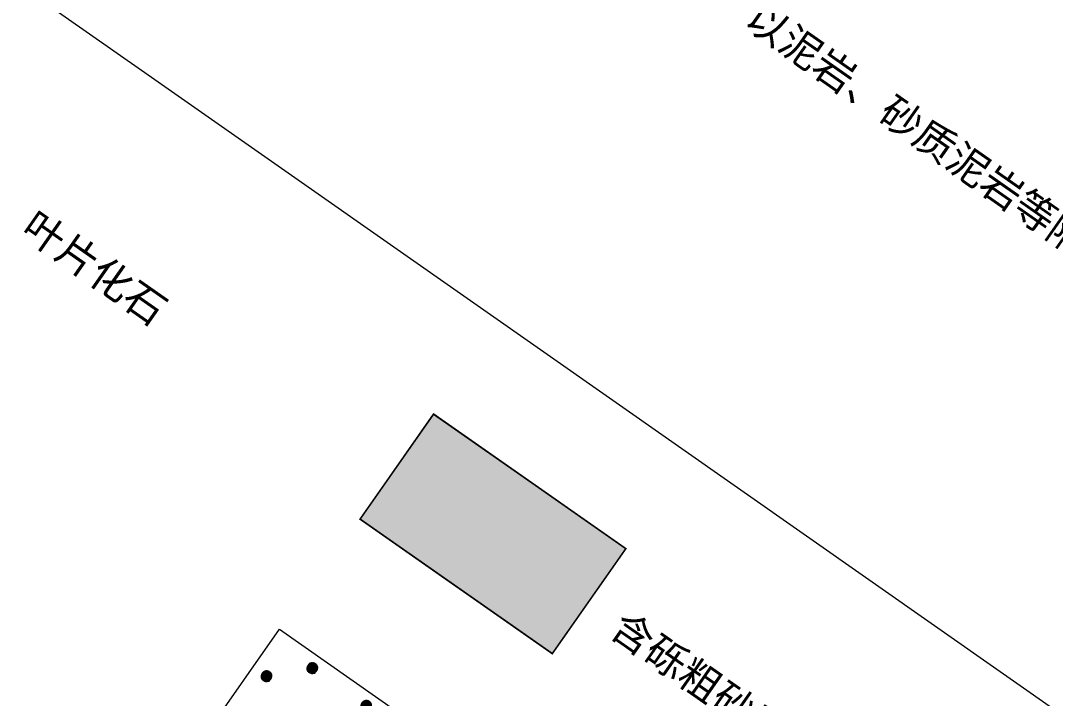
# Model space of a CAD drawing. Header units: inches. Extents: x 36473197 to 36486087, y 3899343 to 3911260.
# Drawn here: x 36473832.3 to 36473974, y 3905669.6 to 3905762.3 of the extents above; entities that cross this region are included whole.
import ezdxf

# ---------------------------------------------------------------- set-up
doc = ezdxf.new("R2010")
doc.units = ezdxf.units.IN
doc.header["$MEASUREMENT"] = 0
doc.layers.get('0').update_dxf_attribs({"lineweight": 0})
doc.layers.add('图例', color=7, linetype='Continuous', lineweight=0)
doc.layers.add('综合柱状', color=7, linetype='Continuous', lineweight=0)
doc.styles.add('宋体', font='SIMSUN.TTC')

msp = doc.modelspace()

# ---------------------------------------------------------------- hatches: boundary and pattern name
at = {"layer": '图例', "lineweight": 15}
h = msp.add_hatch(dxfattribs=at)
h.set_pattern_fill('含砾粗砂岩', color=256, scale=1500, angle=-35.0009, style=0, pattern_type=2)
h.set_pattern_definition([(145, (36473881.599, 3905693.97), (-5.1623, -7.3723), [0.2276, -8.7724]), (145, (36473881.72, 3905693.922), (-5.1623, -7.3723), [0.4814, -8.5186]), (145, (36473881.797, 3905693.905), (-5.1623, -7.3723), [0.6266, -8.3734]), (145, (36473881.869, 3905693.891), (-5.1623, -7.3723), [0.7618, -8.2382]), (145, (36473881.919, 3905693.893), (-5.1623, -7.3723), [0.8408, -8.1592]), (145, (36473881.968, 3905693.8945), (-5.1623, -7.3723), [0.9198, -8.0802]), (145, (36473882.018, 3905693.896), (-5.1623, -7.3723), [0.9988, -8.0012]), (145, (36473882.065, 3905693.9), (-5.1623, -7.3723), [1.0711, -7.9289]), (145, (36473882.101, 3905693.912), (-5.1623, -7.3723), [1.1167, -7.8833]), (145, (36473882.136, 3905693.923), (-5.1623, -7.3723), [1.1623, -7.8377]), (145, (36473882.172, 3905693.935), (-5.1623, -7.3723), [1.2078, -7.7922]), (145, (36473882.208, 3905693.946), (-5.1623, -7.3723), [1.2534, -7.7466]), (145, (36473882.244, 3905693.958), (-5.1623, -7.3723), [0, -9]), (145, (36473882.244, 3905693.958), (-5.1623, -7.3723), [1.299, -7.701]), (145, (36473882.271, 3905693.975), (-5.1623, -7.3723), [1.3238, -7.6762]), (145, (36473882.299, 3905693.993), (-5.1623, -7.3723), [1.3486, -7.6514]), (145, (36473882.326, 3905694.01), (-5.1623, -7.3723), [1.3734, -7.6266]), (145, (36473882.3535, 3905694.028), (-5.1623, -7.3723), [1.3982, -7.6018]), (145, (36473882.381, 3905694.045), (-5.1623, -7.3723), [1.423, -7.577]), (145, (36473882.408, 3905694.0625), (-5.1623, -7.3723), [1.4478, -7.5522]), (145, (36473882.429, 3905694.085), (-5.1623, -7.3723), [1.4565, -7.5435]), (145, (36473882.4495, 3905694.107), (-5.1623, -7.3723), [1.4644, -7.5356]), (145, (36473882.47, 3905694.129), (-5.1623, -7.3723), [1.4723, -7.5277]), (145, (36473882.49, 3905694.1515), (-5.1623, -7.3723), [1.4802, -7.5198]), (145, (36473882.511, 3905694.174), (-5.1623, -7.3723), [1.4881, -7.5119]), (145, (36473882.531, 3905694.196), (-5.1623, -7.3723), [1.496, -7.504]), (145, (36473882.5485, 3905694.221), (-5.1623, -7.3723), [1.496, -7.504]), (145, (36473882.562, 3905694.248), (-5.1623, -7.3723), [1.4881, -7.5119]), (145, (36473882.576, 3905694.274), (-5.1623, -7.3723), [1.4802, -7.5198]), (145, (36473882.59, 3905694.301), (-5.1623, -7.3723), [1.4723, -7.5277]), (145, (36473882.604, 3905694.328), (-5.1623, -7.3723), [1.4644, -7.5356]), (145, (36473882.618, 3905694.355), (-5.1623, -7.3723), [1.4565, -7.5435]), (145, (36473882.632, 3905694.382), (-5.1623, -7.3723), [1.4478, -7.5522]), (145, (36473882.639, 3905694.414), (-5.1623, -7.3723), [1.423, -7.577]), (145, (36473882.646, 3905694.445), (-5.1623, -7.3723), [1.3982, -7.6018]), (145, (36473882.653, 3905694.477), (-5.1623, -7.3723), [1.3734, -7.6266]), (145, (36473882.66, 3905694.509), (-5.1623, -7.3723), [1.3486, -7.6514]), (145, (36473882.667, 3905694.54), (-5.1623, -7.3723), [1.3238, -7.6762]), (145, (36473882.674, 3905694.572), (-5.1623, -7.3723), [1.299, -7.701]), (145, (36473881.61, 3905695.317), (-5.1623, -7.3723), [1e-15, -9]), (145, (36473882.673, 3905694.61), (-5.1623, -7.3723), [1.2534, -7.7466]), (145, (36473882.671, 3905694.647), (-5.1623, -7.3723), [1.2078, -7.7922]), (145, (36473882.67, 3905694.685), (-5.1623, -7.3723), [1.1623, -7.8377]), (145, (36473882.668, 3905694.723), (-5.1623, -7.3723), [1.1167, -7.8833]), (145, (36473882.667, 3905694.76), (-5.1623, -7.3723), [1.0711, -7.9289]), (145, (36473882.655, 3905694.806), (-5.1623, -7.3723), [0.9988, -8.0012]), (145, (36473882.639, 3905694.853), (-5.1623, -7.3723), [0.9198, -8.0802]), (145, (36473882.624, 3905694.9), (-5.1623, -7.3723), [0.8408, -8.1592]), (145, (36473882.609, 3905694.947), (-5.1623, -7.3723), [0.7618, -8.2382]), (145, (36473882.571, 3905695.011), (-5.1623, -7.3723), [0.6266, -8.3734]), (145, (36473882.529, 3905695.077), (-5.1623, -7.3723), [0.4814, -8.5186]), (145, (36473882.476, 3905695.143), (-5.1623, -7.3723), [0.3187, -8.6813]), (145, (36473875.3315, 3905692.865), (-5.1623, -7.3723), [0.2276, -8.7724]), (145, (36473875.453, 3905692.817), (-5.1623, -7.3723), [0.4814, -8.5186]), (145, (36473875.529, 3905692.8), (-5.1623, -7.3723), [0.6266, -8.3734]), (145, (36473875.602, 3905692.786), (-5.1623, -7.3723), [0.7618, -8.2382]), (145, (36473875.6515, 3905692.788), (-5.1623, -7.3723), [0.8408, -8.1592]), (145, (36473875.701, 3905692.7895), (-5.1623, -7.3723), [0.9198, -8.0802]), (145, (36473875.751, 3905692.791), (-5.1623, -7.3723), [0.9988, -8.0012]), (145, (36473875.797, 3905692.795), (-5.1623, -7.3723), [1.0711, -7.9289]), (145, (36473875.833, 3905692.807), (-5.1623, -7.3723), [1.1167, -7.8833]), (145, (36473875.869, 3905692.818), (-5.1623, -7.3723), [1.1623, -7.8377]), (145, (36473875.905, 3905692.83), (-5.1623, -7.3723), [1.2078, -7.7922]), (145, (36473875.941, 3905692.841), (-5.1623, -7.3723), [1.2534, -7.7466]), (145, (36473875.977, 3905692.853), (-5.1623, -7.3723), [3e-16, -9]), (145, (36473875.977, 3905692.853), (-5.1623, -7.3723), [1.299, -7.701]), (145, (36473876.004, 3905692.87), (-5.1623, -7.3723), [1.3238, -7.6762]), (145, (36473876.0315, 3905692.888), (-5.1623, -7.3723), [1.3486, -7.6514]), (145, (36473876.059, 3905692.905), (-5.1623, -7.3723), [1.3734, -7.6266]), (145, (36473876.086, 3905692.923), (-5.1623, -7.3723), [1.3982, -7.6018]), (145, (36473876.114, 3905692.94), (-5.1623, -7.3723), [1.423, -7.577]), (145, (36473876.141, 3905692.958), (-5.1623, -7.3723), [1.4478, -7.5522]), (145, (36473876.162, 3905692.98), (-5.1623, -7.3723), [1.4565, -7.5435]), (145, (36473876.182, 3905693.002), (-5.1623, -7.3723), [1.4644, -7.5356]), (145, (36473876.203, 3905693.024), (-5.1623, -7.3723), [1.4723, -7.5277]), (145, (36473876.223, 3905693.0465), (-5.1623, -7.3723), [1.4802, -7.5198]), (145, (36473876.2435, 3905693.069), (-5.1623, -7.3723), [1.4881, -7.5119]), (145, (36473876.264, 3905693.091), (-5.1623, -7.3723), [1.496, -7.504]), (145, (36473876.281, 3905693.116), (-5.1623, -7.3723), [1.496, -7.504]), (145, (36473876.295, 3905693.143), (-5.1623, -7.3723), [1.4881, -7.5119]), (145, (36473876.309, 3905693.169), (-5.1623, -7.3723), [1.4802, -7.5198]), (145, (36473876.323, 3905693.196), (-5.1623, -7.3723), [1.4723, -7.5277]), (145, (36473876.337, 3905693.223), (-5.1623, -7.3723), [1.4644, -7.5356]), (145, (36473876.351, 3905693.25), (-5.1623, -7.3723), [1.4565, -7.5435]), (145, (36473876.365, 3905693.277), (-5.1623, -7.3723), [1.4478, -7.5522]), (145, (36473876.372, 3905693.309), (-5.1623, -7.3723), [1.423, -7.577]), (145, (36473876.379, 3905693.34), (-5.1623, -7.3723), [1.3982, -7.6018]), (145, (36473876.386, 3905693.372), (-5.1623, -7.3723), [1.3734, -7.6266]), (145, (36473876.393, 3905693.404), (-5.1623, -7.3723), [1.3486, -7.6514]), (145, (36473876.4, 3905693.435), (-5.1623, -7.3723), [1.3238, -7.6762]), (145, (36473876.407, 3905693.467), (-5.1623, -7.3723), [1.299, -7.701]), (145, (36473875.343, 3905694.212), (-5.1623, -7.3723), [1e-15, -9]), (145, (36473876.4055, 3905693.505), (-5.1623, -7.3723), [1.2534, -7.7466]), (145, (36473876.404, 3905693.542), (-5.1623, -7.3723), [1.2078, -7.7922]), (145, (36473876.403, 3905693.58), (-5.1623, -7.3723), [1.1623, -7.8377]), (145, (36473876.401, 3905693.618), (-5.1623, -7.3723), [1.1167, -7.8833]), (145, (36473876.4, 3905693.655), (-5.1623, -7.3723), [1.0711, -7.9289]), (145, (36473876.387, 3905693.701), (-5.1623, -7.3723), [0.9988, -8.0012]), (145, (36473876.372, 3905693.748), (-5.1623, -7.3723), [0.9198, -8.0802]), (145, (36473876.357, 3905693.795), (-5.1623, -7.3723), [0.8408, -8.1592]), (145, (36473876.342, 3905693.842), (-5.1623, -7.3723), [0.7618, -8.2382]), (145, (36473876.304, 3905693.906), (-5.1623, -7.3723), [0.6266, -8.3734]), (145, (36473876.261, 3905693.972), (-5.1623, -7.3723), [0.4814, -8.5186]), (145, (36473876.2085, 3905694.038), (-5.1623, -7.3723), [0.3187, -8.6813]), (62.50642, (36473878.855344, 3905696.78845), (381.30247452, 732.82564292), [0.19517, -1170.84283]), (77.45062, (36473878.945446, 3905696.96158), (158.63214825, 712.95290275), [0.196385, -1178.11639]), (92.21994, (36473878.988116, 3905697.15327), (34.51489969, -892.14893471), [0.195904, -1175.22615]), (107.77822, (36473878.98053, 3905697.34903), (-272.67214568, 850.15933858), [0.195904, -1175.22615]), (122.54753, (36473878.92071, 3905697.53558), (392.88989509, -615.71383803), [0.196385, -1178.11639]), (137.49173, (36473878.81506, 3905697.70112), (608.93028512, -558.23732217), [0.19517, -1170.84283]), (152.50642, (36473878.67118, 3905697.833), (-732.82564292, 381.30247452), [0.19517, -1170.84283]), (167.45062, (36473878.49805, 3905697.9231), (-712.95290275, 158.63214825), [0.196385, -1178.11639]), (182.21994, (36473878.306355, 3905697.96577), (892.14893471, 34.51489969), [0.195904, -1175.22615]), (197.77822, (36473878.1106, 3905697.95818), (-850.15933858, -272.67214568), [0.195904, -1175.22615]), (212.54753, (36473877.92405, 3905697.898366), (615.71383803, 392.88989509), [0.196385, -1178.11639]), (227.49173, (36473877.75851, 3905697.79271), (558.23732217, 608.93028512), [0.19517, -1170.84283]), (242.50642, (36473877.62663, 3905697.64883), (-381.30247452, -732.82564292), [0.19517, -1170.84283]), (257.45062, (36473877.53653, 3905697.4757), (-158.63214825, -712.95290275), [0.196385, -1178.11639]), (272.21994, (36473877.49386, 3905697.28401), (-34.51489969, 892.14893471), [0.195904, -1175.22615]), (287.77822, (36473877.501446, 3905697.08825), (272.67214568, -850.15933858), [0.195904, -1175.22615]), (302.54753, (36473877.56126, 3905696.901704), (-392.88989509, 615.71383803), [0.196385, -1178.11639]), (317.49173, (36473877.66692, 3905696.73616), (-608.93028512, 558.23732217), [0.19517, -1170.84283]), (332.50642, (36473877.810795, 3905696.604284), (732.82564292, -381.30247452), [0.19517, -1170.84283]), (347.45062, (36473877.983926, 3905696.51418), (712.95290275, -158.63214825), [0.196385, -1178.11639]), (2.21994, (36473878.17562, 3905696.47151), (-892.14893471, -34.51489969), [0.195904, -1175.22615]), (17.77822, (36473878.371376, 3905696.4791), (850.15933858, 272.67214568), [0.195904, -1175.22615]), (32.54753, (36473878.557924, 3905696.538916), (-615.71383803, -392.88989509), [0.196385, -1178.11639]), (47.49173, (36473878.723466, 3905696.64457), (-558.23732217, -608.93028512), [0.19517, -1170.84283])])
h.paths.add_polyline_path([(36473888.86, 3905708.46), (36473878.79, 3905694.08), (36473905.1, 3905675.67), (36473915.17, 3905690.04)])
at = {"layer": '图例', "lineweight": 9}
h = msp.add_hatch(dxfattribs=at)
h.set_pattern_fill('粗粒砂岩_1', color=256, scale=1500, angle=-35.0009, style=0, pattern_type=2)
h.set_pattern_definition([(145, (36473860.486, 3905664.518), (-5.1623, -7.3723), [0.2276, -8.7724]), (145, (36473860.607, 3905664.47), (-5.1623, -7.3723), [0.4814, -8.5186]), (145, (36473860.684, 3905664.453), (-5.1623, -7.3723), [0.6266, -8.3734]), (145, (36473860.756, 3905664.439), (-5.1623, -7.3723), [0.7618, -8.2382]), (145, (36473860.806, 3905664.441), (-5.1623, -7.3723), [0.8408, -8.1592]), (145, (36473860.8555, 3905664.4425), (-5.1623, -7.3723), [0.9198, -8.0802]), (145, (36473860.905, 3905664.444), (-5.1623, -7.3723), [0.9988, -8.0012]), (145, (36473860.952, 3905664.448), (-5.1623, -7.3723), [1.0711, -7.9289]), (145, (36473860.988, 3905664.46), (-5.1623, -7.3723), [1.1167, -7.8833]), (145, (36473861.024, 3905664.471), (-5.1623, -7.3723), [1.1623, -7.8377]), (145, (36473861.0595, 3905664.483), (-5.1623, -7.3723), [1.2078, -7.7922]), (145, (36473861.095, 3905664.494), (-5.1623, -7.3723), [1.2534, -7.7466]), (145, (36473861.131, 3905664.506), (-5.1623, -7.3723), [0, -9]), (145, (36473861.131, 3905664.506), (-5.1623, -7.3723), [1.299, -7.701]), (145, (36473861.159, 3905664.523), (-5.1623, -7.3723), [1.3238, -7.6762]), (145, (36473861.186, 3905664.541), (-5.1623, -7.3723), [1.3486, -7.6514]), (145, (36473861.213, 3905664.558), (-5.1623, -7.3723), [1.3734, -7.6266]), (145, (36473861.241, 3905664.576), (-5.1623, -7.3723), [1.3982, -7.6018]), (145, (36473861.268, 3905664.593), (-5.1623, -7.3723), [1.423, -7.577]), (145, (36473861.295, 3905664.611), (-5.1623, -7.3723), [1.4478, -7.5522]), (145, (36473861.316, 3905664.633), (-5.1623, -7.3723), [1.4565, -7.5435]), (145, (36473861.337, 3905664.655), (-5.1623, -7.3723), [1.4644, -7.5356]), (145, (36473861.357, 3905664.677), (-5.1623, -7.3723), [1.4723, -7.5277]), (145, (36473861.378, 3905664.7), (-5.1623, -7.3723), [1.4802, -7.5198]), (145, (36473861.398, 3905664.722), (-5.1623, -7.3723), [1.4881, -7.5119]), (145, (36473861.4185, 3905664.744), (-5.1623, -7.3723), [1.496, -7.504]), (145, (36473861.436, 3905664.769), (-5.1623, -7.3723), [1.496, -7.504]), (145, (36473861.45, 3905664.796), (-5.1623, -7.3723), [1.4881, -7.5119]), (145, (36473861.464, 3905664.822), (-5.1623, -7.3723), [1.4802, -7.5198]), (145, (36473861.478, 3905664.849), (-5.1623, -7.3723), [1.4723, -7.5277]), (145, (36473861.4915, 3905664.876), (-5.1623, -7.3723), [1.4644, -7.5356]), (145, (36473861.5055, 3905664.903), (-5.1623, -7.3723), [1.4565, -7.5435]), (145, (36473861.519, 3905664.93), (-5.1623, -7.3723), [1.4478, -7.5522]), (145, (36473861.526, 3905664.962), (-5.1623, -7.3723), [1.423, -7.577]), (145, (36473861.533, 3905664.993), (-5.1623, -7.3723), [1.3982, -7.6018]), (145, (36473861.54, 3905665.025), (-5.1623, -7.3723), [1.3734, -7.6266]), (145, (36473861.547, 3905665.057), (-5.1623, -7.3723), [1.3486, -7.6514]), (145, (36473861.554, 3905665.0885), (-5.1623, -7.3723), [1.3238, -7.6762]), (145, (36473861.5615, 3905665.12), (-5.1623, -7.3723), [1.299, -7.701]), (145, (36473860.497, 3905665.865), (-5.1623, -7.3723), [1e-15, -9]), (145, (36473861.56, 3905665.158), (-5.1623, -7.3723), [1.2534, -7.7466]), (145, (36473861.5585, 3905665.195), (-5.1623, -7.3723), [1.2078, -7.7922]), (145, (36473861.557, 3905665.233), (-5.1623, -7.3723), [1.1623, -7.8377]), (145, (36473861.556, 3905665.271), (-5.1623, -7.3723), [1.1167, -7.8833]), (145, (36473861.554, 3905665.308), (-5.1623, -7.3723), [1.0711, -7.9289]), (145, (36473861.542, 3905665.354), (-5.1623, -7.3723), [0.9988, -8.0012]), (145, (36473861.527, 3905665.401), (-5.1623, -7.3723), [0.9198, -8.0802]), (145, (36473861.5115, 3905665.448), (-5.1623, -7.3723), [0.8408, -8.1592]), (145, (36473861.496, 3905665.495), (-5.1623, -7.3723), [0.7618, -8.2382]), (145, (36473861.458, 3905665.559), (-5.1623, -7.3723), [0.6266, -8.3734]), (145, (36473861.416, 3905665.625), (-5.1623, -7.3723), [0.4814, -8.5186]), (145, (36473861.363, 3905665.691), (-5.1623, -7.3723), [0.3187, -8.6813]), (145, (36473854.219, 3905663.413), (-5.1623, -7.3723), [0.2276, -8.7724]), (145, (36473854.34, 3905663.365), (-5.1623, -7.3723), [0.4814, -8.5186]), (145, (36473854.4165, 3905663.348), (-5.1623, -7.3723), [0.6266, -8.3734]), (145, (36473854.489, 3905663.334), (-5.1623, -7.3723), [0.7618, -8.2382]), (145, (36473854.539, 3905663.336), (-5.1623, -7.3723), [0.8408, -8.1592]), (145, (36473854.588, 3905663.3375), (-5.1623, -7.3723), [0.9198, -8.0802]), (145, (36473854.638, 3905663.3395), (-5.1623, -7.3723), [0.9988, -8.0012]), (145, (36473854.685, 3905663.343), (-5.1623, -7.3723), [1.0711, -7.9289]), (145, (36473854.7205, 3905663.355), (-5.1623, -7.3723), [1.1167, -7.8833]), (145, (36473854.756, 3905663.366), (-5.1623, -7.3723), [1.1623, -7.8377]), (145, (36473854.792, 3905663.378), (-5.1623, -7.3723), [1.2078, -7.7922]), (145, (36473854.828, 3905663.389), (-5.1623, -7.3723), [1.2534, -7.7466]), (145, (36473854.864, 3905663.401), (-5.1623, -7.3723), [3e-16, -9]), (145, (36473854.864, 3905663.401), (-5.1623, -7.3723), [1.299, -7.701]), (145, (36473854.891, 3905663.418), (-5.1623, -7.3723), [1.3238, -7.6762]), (145, (36473854.919, 3905663.436), (-5.1623, -7.3723), [1.3486, -7.6514]), (145, (36473854.946, 3905663.453), (-5.1623, -7.3723), [1.3734, -7.6266]), (145, (36473854.973, 3905663.471), (-5.1623, -7.3723), [1.3982, -7.6018]), (145, (36473855.001, 3905663.488), (-5.1623, -7.3723), [1.423, -7.577]), (145, (36473855.028, 3905663.506), (-5.1623, -7.3723), [1.4478, -7.5522]), (145, (36473855.049, 3905663.528), (-5.1623, -7.3723), [1.4565, -7.5435]), (145, (36473855.069, 3905663.55), (-5.1623, -7.3723), [1.4644, -7.5356]), (145, (36473855.09, 3905663.572), (-5.1623, -7.3723), [1.4723, -7.5277]), (145, (36473855.11, 3905663.595), (-5.1623, -7.3723), [1.4802, -7.5198]), (145, (36473855.131, 3905663.617), (-5.1623, -7.3723), [1.4881, -7.5119]), (145, (36473855.151, 3905663.639), (-5.1623, -7.3723), [1.496, -7.504]), (145, (36473855.168, 3905663.664), (-5.1623, -7.3723), [1.496, -7.504]), (145, (36473855.182, 3905663.691), (-5.1623, -7.3723), [1.4881, -7.5119]), (145, (36473855.196, 3905663.7175), (-5.1623, -7.3723), [1.4802, -7.5198]), (145, (36473855.21, 3905663.744), (-5.1623, -7.3723), [1.4723, -7.5277]), (145, (36473855.224, 3905663.771), (-5.1623, -7.3723), [1.4644, -7.5356]), (145, (36473855.238, 3905663.798), (-5.1623, -7.3723), [1.4565, -7.5435]), (145, (36473855.252, 3905663.825), (-5.1623, -7.3723), [1.4478, -7.5522]), (145, (36473855.259, 3905663.857), (-5.1623, -7.3723), [1.423, -7.577]), (145, (36473855.266, 3905663.888), (-5.1623, -7.3723), [1.3982, -7.6018]), (145, (36473855.273, 3905663.92), (-5.1623, -7.3723), [1.3734, -7.6266]), (145, (36473855.28, 3905663.952), (-5.1623, -7.3723), [1.3486, -7.6514]), (145, (36473855.287, 3905663.9835), (-5.1623, -7.3723), [1.3238, -7.6762]), (145, (36473855.294, 3905664.015), (-5.1623, -7.3723), [1.299, -7.701]), (145, (36473854.23, 3905664.76), (-5.1623, -7.3723), [1e-15, -9]), (145, (36473855.293, 3905664.053), (-5.1623, -7.3723), [1.2534, -7.7466]), (145, (36473855.291, 3905664.0905), (-5.1623, -7.3723), [1.2078, -7.7922]), (145, (36473855.29, 3905664.128), (-5.1623, -7.3723), [1.1623, -7.8377]), (145, (36473855.288, 3905664.166), (-5.1623, -7.3723), [1.1167, -7.8833]), (145, (36473855.287, 3905664.203), (-5.1623, -7.3723), [1.0711, -7.9289]), (145, (36473855.2745, 3905664.249), (-5.1623, -7.3723), [0.9988, -8.0012]), (145, (36473855.259, 3905664.296), (-5.1623, -7.3723), [0.9198, -8.0802]), (145, (36473855.244, 3905664.343), (-5.1623, -7.3723), [0.8408, -8.1592]), (145, (36473855.229, 3905664.39), (-5.1623, -7.3723), [0.7618, -8.2382]), (145, (36473855.191, 3905664.454), (-5.1623, -7.3723), [0.6266, -8.3734]), (145, (36473855.149, 3905664.52), (-5.1623, -7.3723), [0.4814, -8.5186]), (145, (36473855.096, 3905664.586), (-5.1623, -7.3723), [0.3187, -8.6813])])
h.paths.add_polyline_path([(36473867.75, 3905679.01), (36473857.68, 3905664.63), (36473883.99, 3905646.21), (36473894.05, 3905660.59)], flags=17)

# ---------------------------------------------------------------- linework, layer by layer
at = {"lineweight": 15}
for p, q in [((36473761.12, 3905816.98), (36473848.89, 3905755.52)), ((36473848.89, 3905755.52), (36473903.94, 3905716.97))]:
    msp.add_line(p, q, dxfattribs=at)
at = {"lineweight": 15, "flags": 128}
msp.add_lwpolyline([(36473903.94, 3905716.97), (36474082.8, 3905591.73)], dxfattribs=at)
at = {"layer": '图例', "const_width": 0.225}
msp.add_lwpolyline([(36473888.86, 3905708.46), (36473878.79, 3905694.08), (36473905.1, 3905675.67), (36473915.17, 3905690.04), (36473888.86, 3905708.46)], dxfattribs=at)
at = {"layer": '图例', "lineweight": 0, "flags": 128}
for points in [[(36473888.86, 3905708.46), (36473915.17, 3905690.04), (36473905.1, 3905675.67), (36473878.79, 3905694.08), (36473888.86, 3905708.46)], [(36473867.75, 3905679.01), (36473894.05, 3905660.59), (36473883.99, 3905646.21), (36473857.68, 3905664.63), (36473867.75, 3905679.01)]]:
    msp.add_lwpolyline(points, dxfattribs=at)

# ---------------------------------------------------------------- texts
at = {"layer": '图例', "style": '宋体'}
for s, p in [('叶片化石', (36473832.14, 3905733.22)), ('含砾粗砂岩', (36473912.73, 3905678.36))]:
    msp.add_text(s, height=4.102, rotation=324.9991, dxfattribs=at).set_placement(p)
at = {"layer": '综合柱状', "style": '宋体'}
msp.add_text('  钻探中见此层终孔，一般厚度10～25m。以泥岩、砂质泥岩等隔水性岩石为主，加之埋藏深，裂隙不', height=4.1017, rotation=324.9991, dxfattribs=at).set_placement((36473846.38, 3905821.1))
at = {"layer": '综合柱状', "insert": (36474007.14, 3905818.11), "char_height": 4.1017, "width": 407.6582, "attachment_point": 5, "rotation": 324.9991, "style": '宋体'}
msp.add_mtext('\\A1;0.01208m/d，属于富水性极弱含水层。水质类型SO{\\H0.5x;\\S^ 4;}·Cl－Na型，矿化度6.192～14.476g/l，水温26℃。', dxfattribs=at)

doc.saveas('drawing.dxf')
